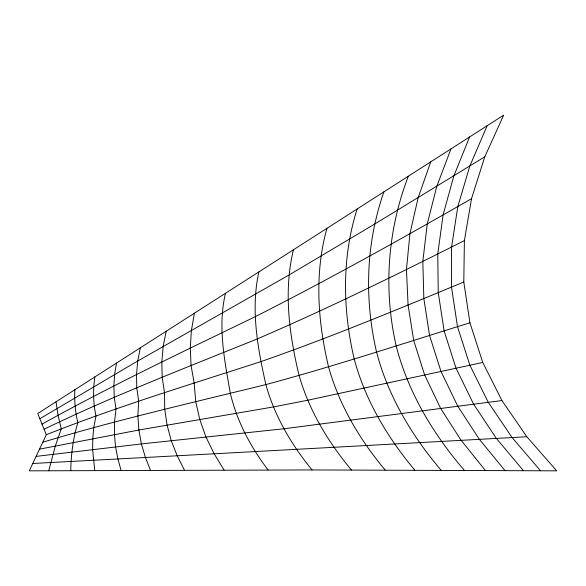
<?xml version="1.0" encoding="UTF-8"?>
<svg xmlns="http://www.w3.org/2000/svg" width="586" height="586" viewBox="0 0 586 586"><rect width="100%" height="100%" fill="white"/><g stroke="black" fill="none" stroke-linecap="round" stroke-linejoin="round"><path stroke-width="0.88" d="M463.797 282.02L464.39 240.582L471.518 198.698L484.776 156.814L503.667 115.164L37.716 413.518L46.316 434.709L29.3 470.836L312.052 469.943L556.7 470.836L526.829 436.746L501.924 400.553L482.747 362.456L469.928 322.798L463.797 282.02C396.861 309.752 329.889 337.529 261.473 361.423C189.395 384.768 116.79 406.765 46.316 434.709M74.832 389.756C74.305 400.795 75.213 411.921 77.843 422.674C73.089 438.182 71.053 454.399 70.767 470.587M94.793 376.974L93.731 386.635L93.57 396.524L94.207 406.186L95.95 416.141L93.76 427.729L92.786 438.65L92.632 449.579L94.734 470.455M258.88 271.904C250.552 309.562 257.628 347.659 265.861 384.584C274.614 416.133 291.432 444.723 312.052 469.943M225.478 293.293C217.567 326.702 224.599 360.397 230.357 393.433C236.986 421.437 250.735 447.147 268.073 469.95M293.41 249.797C283.397 291.52 289.235 334.379 299.08 375.487C309.108 410.522 328.189 442.152 351.439 469.979M116.482 363.086L114.607 374.425L113.882 386.013L114.255 397.374L116.035 408.991L114.482 422.125L114.468 434.556L115.574 446.906L117.874 458.721L121.031 470.331M194.413 313.188L191.388 330.555L190.26 348.143L191.065 365.532L194.164 383.039L195.739 401.666L199.789 419.517L205.957 437.031L214.176 453.791L224.064 470.009M140.325 347.82L137.725 361.005L136.538 374.439L136.75 387.661L138.662 401.095L137.857 415.913L138.889 430.007L141.38 443.924L145.343 457.234L150.426 470.214M166.182 331.266L163.179 346.451L161.831 361.877L162.161 377.098L164.49 392.488L164.703 409.123L167.076 425.011L171.222 440.65L177.133 455.593L184.429 470.104M326.951 228.32C314.272 273.728 317.751 321.348 328.519 366.726C339.096 405.058 359.811 439.668 385.156 470.038M48.77 470.712L55.384 445.836L61.303 428.791L58.036 415.284L56.029 401.791M357.13 208.997C341.682 257.789 342.649 309.445 354.193 358.94C365.232 400.245 387.471 437.53 414.785 470.118M383.903 191.849C365.796 243.63 364.265 298.86 376.564 352.113C388.071 396.114 411.826 435.742 441.075 470.214M408.339 176.21C387.5 230.481 383.259 289.286 396.195 345.967C408.061 392.422 433.244 434.189 464.317 470.309M430.732 161.868L418.162 197.68L409.951 233.638L406.457 269.457L408.068 304.976L413.679 340.407L424.601 374.85L440.504 408.186L460.948 440.057L485.311 470.404M451 148.888L436.797 186.311L427.267 223.903L422.821 261.385L423.839 298.523L429.553 335.434L440.936 371.319L457.637 405.988L479.187 439.082L504.92 470.514M469.606 136.978L453.85 175.888L443.089 214.981L437.764 254.009L438.255 292.648L444.122 330.922L456.003 368.14L473.547 404.025L496.232 438.225L523.364 470.617M487.149 125.741L469.818 166.058L457.798 206.587L451.564 247.08L451.506 287.155L457.505 326.717L469.855 365.188L488.211 402.216L512.003 437.449L540.512 470.726M484.776 156.814L374.85 223.962L289.323 274.834L137.725 361.005L39.833 418.726M471.518 198.698C400.216 239.608 328.38 279.639 255.035 316.784C183.484 351.461 111.545 385.471 42.024 424.125M464.39 240.582C395.997 275.054 327.208 308.881 256.815 339.104C185.41 367.935 113.472 395.689 44.089 429.216M469.928 322.798C402.062 343.894 334.511 366.118 265.861 384.584C191.285 402.956 116.328 420.016 42.771 442.225M482.747 362.456L307.665 400.253L273.398 406.933L138.889 430.007L39.504 449.162M36.098 456.399L141.38 443.924L283.741 428.784L501.924 400.553M32.765 463.475C197.467 454.773 362.148 445.77 526.829 436.746"/></g></svg>
